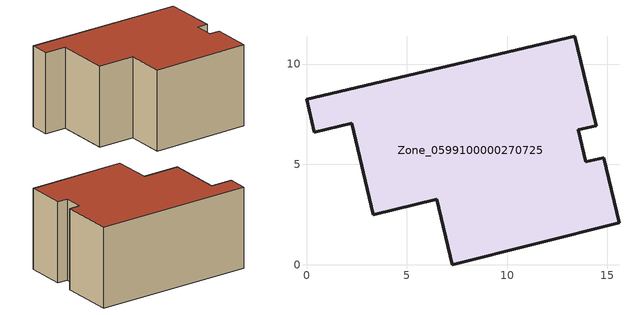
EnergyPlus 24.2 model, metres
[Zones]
Zone_0599100000270725
 floor ground (C_G): 13.54,6.71 13.92,5.13 14.82,5.34 15.57,2.09 7.26,0 6.48,3.26 3.34,2.49 2.27,7.04 0.39,6.6 0,8.24 13.38,11.38 14.45,6.93 z0
 wall outside (C_F): 14.45,6.93 13.38,11.38 0,8.24 0.39,6.6 2.27,7.04 3.34,2.49 6.48,3.26 7.26,0 15.57,2.09 14.82,5.34 13.92,5.13 13.54,6.71 14.45,6.93 z0:7.03
 roof outside (C_R): 13.92,5.13 13.54,6.71 14.45,6.93 13.38,11.38 0,8.24 0.39,6.6 2.27,7.04 3.34,2.49 6.48,3.26 7.26,0 15.57,2.09 14.82,5.34 z7.03
[BUILDING]
Pand.0599100000270725: North Axis=0; Terrain=City; Loads Convergence Tolerance Value=0.04; Temperature Convergence Tolerance Value=0.4; Solar Distribution=FullExterior; Maximum Number of Warmup Days=25; Minimum Number of Warmup Days=1
[Site:Location]
Rotterdam.The.Hague.AP_ZH_NLD Design_Conditions: Latitude=51.96; Longitude=4.45; Time Zone=1; Elevation=-4.5
[SITE:GROUNDTEMPERATURE:BUILDINGSURFACE]
18, 18, 18, 18, 18, 18, 18, 18, 18, 18, 18, 18
[MATERIAL] Thermal Absorptance=0.9; Solar Absorptance=0.7; Visible Absorptance=0.7
Name | Roughness | Thickness | Conductivity | Density | Specific Heat
G.TC.1946 | MediumSmooth | 0.15 | 1 | 540 | 1210
F.TC.1946 | Rough | 0.3 | 0.857143 | 1920 | 840
R.TC.1946 | MediumRough | 0.2 | 0.909091 | 1500 | 1000
[CONSTRUCTION]
C_G: G.TC.1946
C_F: F.TC.1946
C_R: R.TC.1946
[ZONE]
Zone_0599100000270725: Type=1; Multiplier=1; Ceiling Height=Autocalculate; Volume=Autocalculate; Floor Area=autocalculate; Part of Total Floor Area=Yes
[ZONEINFILTRATION:DESIGNFLOWRATE]
Infil_Zone_0599100000270725: Zone or ZoneList or Space or SpaceList=Zone_0599100000270725; Schedule=AlwaysOn; Design Flow Rate Calculation Method=Flow/Area; Flow Rate per Floor Area=0.003; Constant Term Coefficient=1; Temperature Term Coefficient=0; Velocity Term Coefficient=0; Velocity Squared Term Coefficient=0
[HVACTEMPLATE:ZONE:IDEALLOADSAIRSYSTEM]
Zone_0599100000270725: Maximum Heating Supply Air Temperature=50; Minimum Cooling Supply Air Temperature=13; Maximum Heating Supply Air Humidity Ratio=0.0156; Minimum Cooling Supply Air Humidity Ratio=0.0077; Heating Limit=NoLimit; Cooling Limit=NoLimit; Dehumidification Control Type=ConstantSensibleHeatRatio; Cooling Sensible Heat Ratio=0.7; Dehumidification Setpoint=60; Humidification Control Type=None; Humidification Setpoint=30; Outdoor Air Method=None; Outdoor Air Flow Rate per Person=0.00944; Outdoor Air Flow Rate per Zone Floor Area=0; Outdoor Air Flow Rate per Zone=0; Demand Controlled Ventilation Type=None; Outdoor Air Economizer Type=NoEconomizer; Heat Recovery Type=None; Sensible Heat Recovery Effectiveness=0.7; Latent Heat Recovery Effectiveness=0.65
[ZONECONTROL:THERMOSTAT]
ThermostatControl_Zone_0599100000270725: Zone or ZoneList=Zone_0599100000270725; Control Type Schedule=DualSetpointControlType; Control 1=Thermostat_Zone_0599100000270725; Temperature Difference Between Cutout And Setpoint=0
[THERMOSTATSETPOINT:DUALSETPOINT]
Thermostat_Zone_0599100000270725: Heating Setpoint Temperature Schedule=HeatingSetpoint_Zone_0599100000270725; Cooling Setpoint Temperature Schedule=CoolingSetpoint_Zone_0599100000270725
[SCHEDULE:COMPACT]
HeatingSetpoint_Zone_0599100000270725: Through: 12/31, For: AllDays, Until: 24:00, 21
CoolingSetpoint_Zone_0599100000270725: Through: 12/31, For: AllDays, Until: 24:00, 24
DualSetpointControlType: Through: 12/31, For: AllDays, Until: 24:00, 4
AlwaysOn: Through: 12/31, For: AllDays, Until: 24:00, 1
